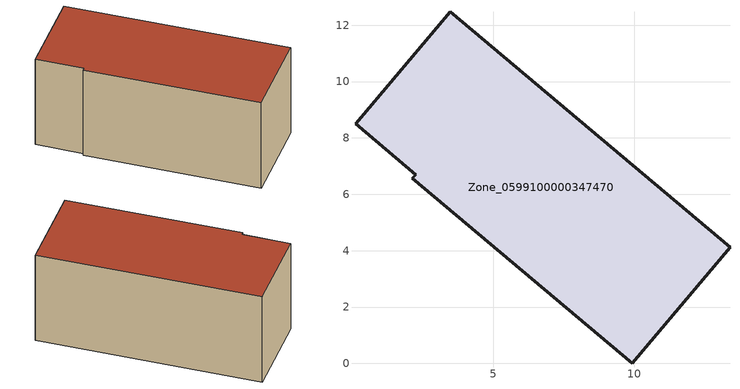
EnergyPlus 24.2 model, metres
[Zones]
Zone_0599100000347470
 floor ground (C_G): 0.12,8.51 3.48,12.48 13.41,4.12 9.93,0 2.14,6.56 2.25,6.69 z0.21
 wall outside (C_F): 13.41,4.12 3.48,12.48 0.12,8.51 2.25,6.69 2.14,6.56 9.93,0 13.41,4.12 z0.21:5.94
 roof outside (C_R): 3.48,12.48 0.12,8.51 2.25,6.69 2.14,6.56 9.93,0 13.41,4.12 z5.94
[BUILDING]
Pand.0599100000347470: North Axis=0; Terrain=City; Loads Convergence Tolerance Value=0.04; Temperature Convergence Tolerance Value=0.4; Solar Distribution=FullExterior; Maximum Number of Warmup Days=25; Minimum Number of Warmup Days=1
[Site:Location]
Rotterdam.The.Hague.AP_ZH_NLD Design_Conditions: Latitude=51.96; Longitude=4.45; Time Zone=1; Elevation=-4.5
[SITE:GROUNDTEMPERATURE:BUILDINGSURFACE]
18, 18, 18, 18, 18, 18, 18, 18, 18, 18, 18, 18
[MATERIAL] Thermal Absorptance=0.9; Solar Absorptance=0.7; Visible Absorptance=0.7
Name | Roughness | Thickness | Conductivity | Density | Specific Heat
G.TI.1992-2005 | MediumSmooth | 0.15 | 0.06 | 540 | 1210
F.TI.1992-2005 | Rough | 0.3 | 0.12 | 1920 | 840
R.TI.1992-2005 | MediumRough | 0.2 | 0.08 | 1500 | 1000
[CONSTRUCTION]
C_G: G.TI.1992-2005
C_F: F.TI.1992-2005
C_R: R.TI.1992-2005
[ZONE]
Zone_0599100000347470: Type=1; Multiplier=1; Ceiling Height=Autocalculate; Volume=Autocalculate; Floor Area=autocalculate; Part of Total Floor Area=Yes
[ZONEINFILTRATION:DESIGNFLOWRATE]
Infil_Zone_0599100000347470: Zone or ZoneList or Space or SpaceList=Zone_0599100000347470; Schedule=AlwaysOn; Design Flow Rate Calculation Method=Flow/Area; Flow Rate per Floor Area=0.0015; Constant Term Coefficient=1; Temperature Term Coefficient=0; Velocity Term Coefficient=0; Velocity Squared Term Coefficient=0
[HVACTEMPLATE:ZONE:IDEALLOADSAIRSYSTEM]
Zone_0599100000347470: Maximum Heating Supply Air Temperature=50; Minimum Cooling Supply Air Temperature=13; Maximum Heating Supply Air Humidity Ratio=0.0156; Minimum Cooling Supply Air Humidity Ratio=0.0077; Heating Limit=NoLimit; Cooling Limit=NoLimit; Dehumidification Control Type=ConstantSensibleHeatRatio; Cooling Sensible Heat Ratio=0.7; Dehumidification Setpoint=60; Humidification Control Type=None; Humidification Setpoint=30; Outdoor Air Method=None; Outdoor Air Flow Rate per Person=0.00944; Outdoor Air Flow Rate per Zone Floor Area=0; Outdoor Air Flow Rate per Zone=0; Demand Controlled Ventilation Type=None; Outdoor Air Economizer Type=NoEconomizer; Heat Recovery Type=None; Sensible Heat Recovery Effectiveness=0.7; Latent Heat Recovery Effectiveness=0.65
[ZONECONTROL:THERMOSTAT]
ThermostatControl_Zone_0599100000347470: Zone or ZoneList=Zone_0599100000347470; Control Type Schedule=DualSetpointControlType; Control 1=Thermostat_Zone_0599100000347470; Temperature Difference Between Cutout And Setpoint=0
[THERMOSTATSETPOINT:DUALSETPOINT]
Thermostat_Zone_0599100000347470: Heating Setpoint Temperature Schedule=HeatingSetpoint_Zone_0599100000347470; Cooling Setpoint Temperature Schedule=CoolingSetpoint_Zone_0599100000347470
[SCHEDULE:COMPACT]
HeatingSetpoint_Zone_0599100000347470: Through: 12/31, For: AllDays, Until: 24:00, 21
CoolingSetpoint_Zone_0599100000347470: Through: 12/31, For: AllDays, Until: 24:00, 24
DualSetpointControlType: Through: 12/31, For: AllDays, Until: 24:00, 4
AlwaysOn: Through: 12/31, For: AllDays, Until: 24:00, 1
